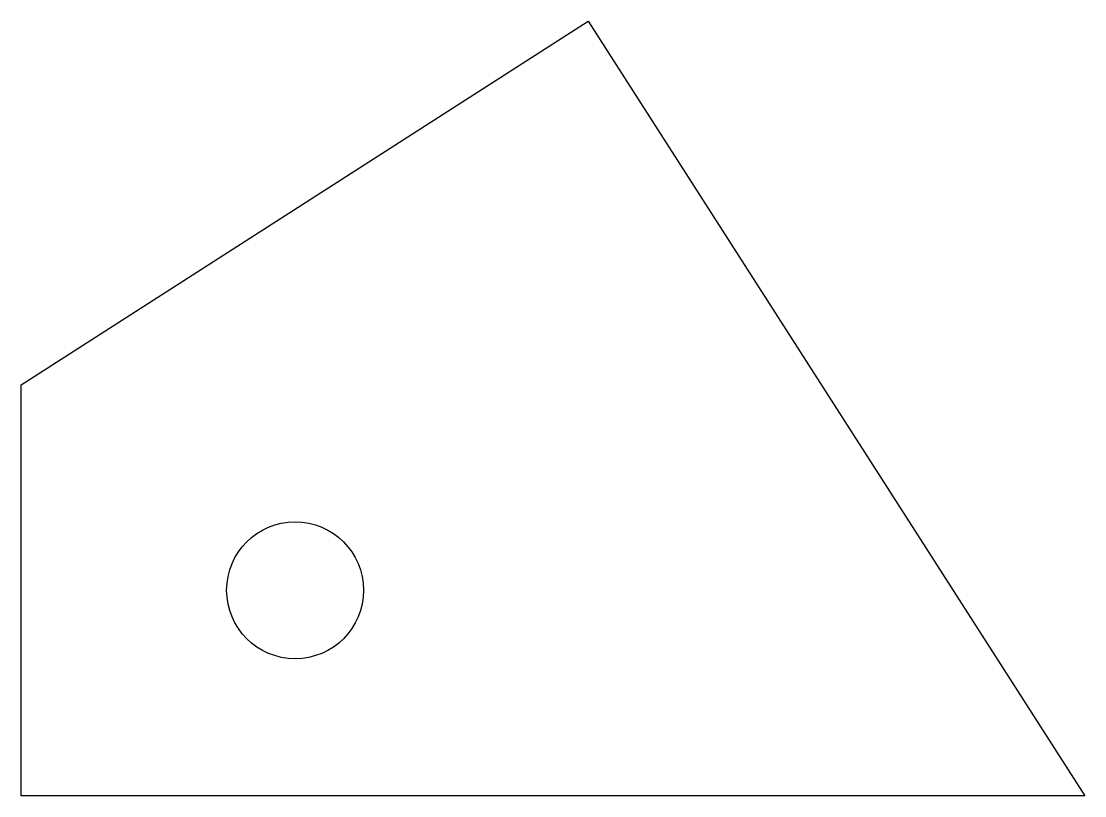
# Model space of a CAD drawing. Header units: inches. Extents: x -6 to 149, y 196 to 309.
import ezdxf

# ---------------------------------------------------------------- set-up
doc = ezdxf.new("R2010")
doc.units = ezdxf.units.IN
doc.header["$MEASUREMENT"] = 0

msp = doc.modelspace()

# ---------------------------------------------------------------- linework, layer by layer
msp.add_lwpolyline([(-6.33, 196.24), (-6.33, 256.24), (76.45, 309.33), (149, 196.24), (-6.33, 196.24)])
msp.add_circle((33.67, 226.24), 10)

doc.saveas('drawing.dxf')
